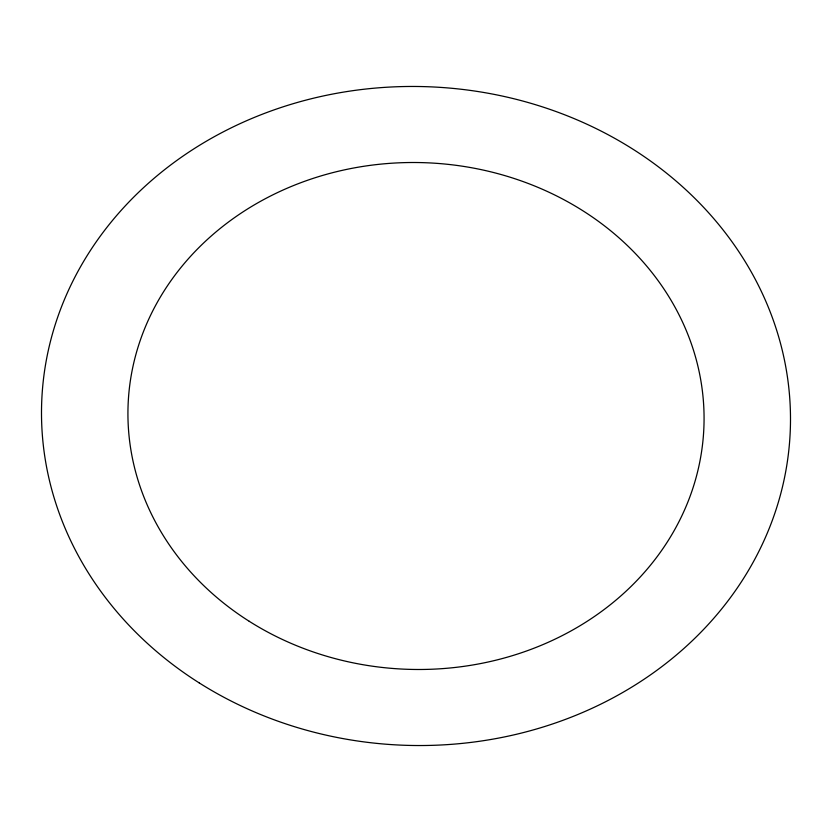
<?xml version="1.0" encoding="UTF-8"?>
<svg xmlns="http://www.w3.org/2000/svg" width="832" height="832" viewBox="0 0 832 832"><rect width="100%" height="100%" fill="white"/><g stroke="black" fill="none" stroke-linecap="round" stroke-linejoin="round"><path stroke-width="1.25" d="M249.226 621.296A288.111 253.438 2.1 0 0 702.801 442.125A288.111 253.438 2.1 0 0 295.963 184.579A288.111 253.438 2.1 0 0 249.226 621.296M199.202 682.895A374.556 329.472 2.1 0 0 788.85 449.956A374.556 329.472 2.1 0 0 259.958 115.149A374.556 329.472 2.1 0 0 199.202 682.895"/></g></svg>
